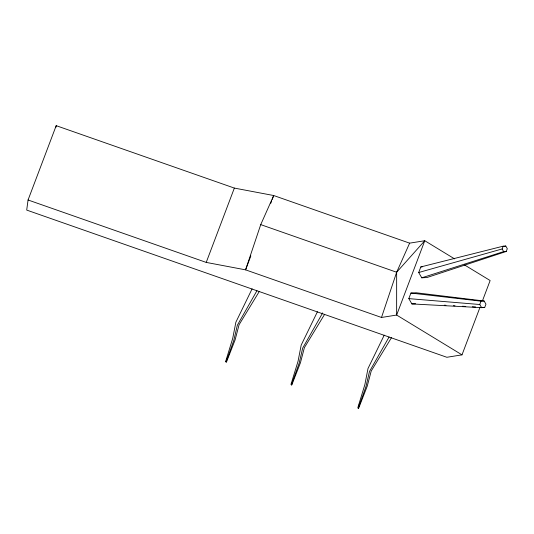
<?xml version="1.0" encoding="UTF-8"?>
<svg xmlns="http://www.w3.org/2000/svg" width="534" height="534" viewBox="0 0 534 534"><rect width="100%" height="100%" fill="white"/><g stroke="black" fill="none" stroke-linecap="round" stroke-linejoin="round"><path stroke-width="0.8" d="M454.614 258.897L424.777 240.727L409.631 243.15L396.655 272.24L396.642 315.047L462.003 354.856L479.879 307.631M409.631 243.15L273.702 195.531L234.353 188.081L56.197 125.664L28.062 199.99L26.7 210.082L446.858 357.279L462.003 354.856M55.99 127.179L56.197 125.664M259.317 291.417L239.078 324.732L235.087 339.951L226.516 361.912L226.089 362.039L225.735 361.278L232.737 338.302L235.881 322.182L252.101 288.854M324.639 314.299L304.4 347.621L300.408 362.84L291.844 384.8L291.41 384.927L291.063 384.16L298.065 361.191L301.203 345.071L317.43 311.743M272.24 199.402L273.702 195.531L260.732 224.62L245.573 269.85L206.224 262.408L28.062 199.99M381.496 317.47L396.655 272.24L424.777 240.727L396.642 315.047L381.496 317.47L245.573 269.85L250.846 255.919M226.429 360.37L227.21 358.047M358.301 407.435L359.609 403.564M226.089 362.039L233.825 340.332L237.33 325.259L256.934 290.723M291.41 384.927L299.153 363.22L302.658 348.148L322.663 312.891M391.449 337.708L371.21 371.023L367.218 386.242L358.654 408.203L358.221 408.336L365.964 386.623L369.468 371.551L389.066 337.014M206.224 262.408L234.353 188.081M270.771 203.274L271.652 200.951M408.817 298.626L410.926 293.053L416.106 292.772L484.124 301.009L485.953 304.173L484.692 307.504L481.601 307.671L411.888 303.919L408.817 298.626L479.766 304.507L481.601 307.671M418.703 272.514L420.812 266.94L503.182 246.174L505.765 246.034L507.3 248.684L506.245 251.467L426.946 277.533L421.767 277.813L418.703 272.514L502.127 248.957L503.182 246.174M479.766 304.507L481.027 301.169L484.124 301.009M482.516 300.662L490.139 280.53L464.56 264.957M384.24 335.145L368.013 368.48L364.876 384.593L357.873 407.569L358.221 408.336M421.767 277.813L503.655 251.607L506.245 251.467M225.735 361.278L226.169 361.144L226.516 361.912M291.063 384.16L291.491 384.033L291.844 384.8M504.156 246.454L505.765 246.034M420.812 266.94L422.287 266.86M411.888 303.919L415.586 303.726M444.281 305.201L445.93 305.294M453.353 305.715L455.001 305.808M462.424 306.236L465.721 306.423M472.323 306.796L475.62 306.99M481.394 307.317L484.692 307.504M410.926 293.053L481.027 301.169M260.732 224.62L396.655 272.24M502.127 248.957L503.655 251.607"/></g></svg>
